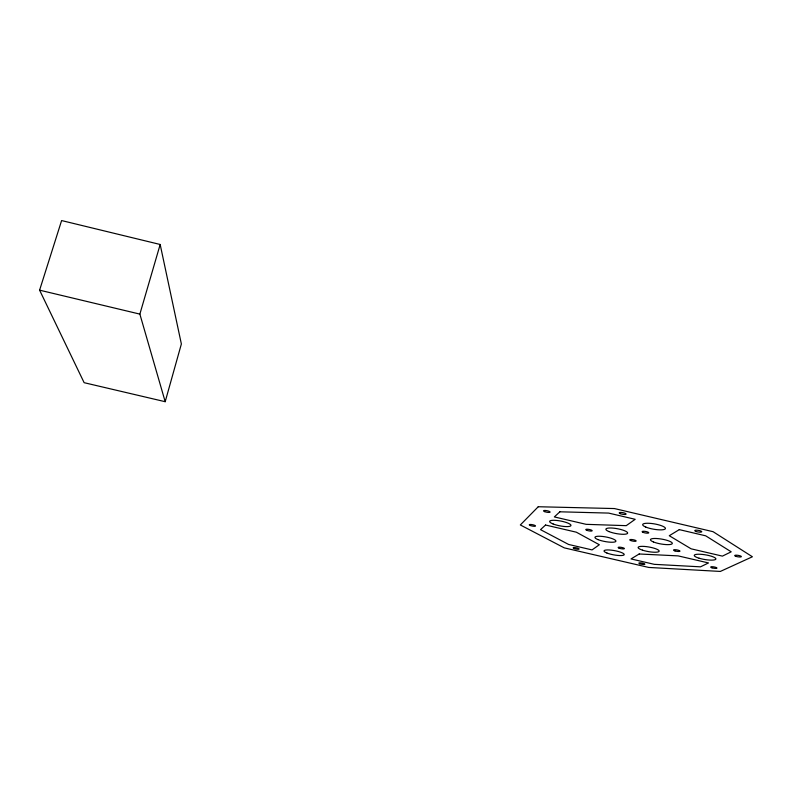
<?xml version="1.0" encoding="UTF-8"?>
<svg xmlns="http://www.w3.org/2000/svg" width="792" height="792" viewBox="0 0 792 792"><rect width="100%" height="100%" fill="white"/><g stroke="black" fill="none" stroke-linecap="round" stroke-linejoin="round"><path stroke-width="1.19" d="M165.191 401.702L181.368 343.976L160.172 244.48L61.608 220.562L39.6 290.169L84.13 382.685L165.191 401.702L139.867 314.107L160.172 244.48M39.6 290.169L139.867 314.107M538.253 506.741L520.334 524.957L564.28 547.866L648.727 567.438L720.334 571.438L752.4 556.766L713.067 531.689L614.404 508.553L538.253 506.741M545.539 525.027L540.52 529.65L568.616 544.46L592.06 549.905L599.346 544.738L576.309 532.184L545.539 525.027M559.885 511.8L554.331 516.919L586.139 524.334L626.234 525.66L635.194 519.304L608.632 513.087L559.885 511.8M639.174 553.984L631.016 558.934L654.301 564.34L700.524 566.834L708.484 562.944L678.14 555.885L639.174 553.984M679.298 529.63L669.27 535.719L691.129 548.826L722.413 556.123L731.204 551.816L705.662 535.808L679.298 529.63M699.088 558.212A10.959 2.356 9.5 0 0 715.889 559.063A10.959 2.356 9.5 0 0 700.326 554.271A10.959 2.356 9.5 0 0 699.088 558.212M645.777 527.066A11.553 2.683 9.9 0 0 664.983 529.135A11.553 2.683 9.9 0 0 651.46 523.482A11.553 2.683 9.9 0 0 645.777 527.066M553.063 523.948A10.85 2.435 10.9 0 0 570.715 525.898A10.85 2.435 10.9 0 0 557.152 520.502A10.85 2.435 10.9 0 0 553.063 523.948M606.939 553.034A10.296 2.158 10.4 0 0 623.898 555.034A10.296 2.158 10.4 0 0 611.493 550.173A10.296 2.158 10.4 0 0 606.939 553.034M736.105 556.41A3.396 0.742 9.2 0 0 741.361 556.657A3.396 0.742 9.2 0 0 736.6 555.192A3.396 0.742 9.2 0 0 736.105 556.41M712.028 567.834A3.198 0.673 9.5 0 0 716.948 568.102A3.198 0.673 9.5 0 0 712.394 566.726A3.198 0.673 9.5 0 0 712.028 567.834M639.718 563.736A3.049 0.624 10.2 0 0 644.757 564.34A3.049 0.624 10.2 0 0 641.134 562.924A3.049 0.624 10.2 0 0 639.718 563.736M574.101 548.519A3.039 0.634 10.8 0 0 579.051 549.103A3.039 0.634 10.8 0 0 575.269 547.648A3.039 0.634 10.8 0 0 574.101 548.519M544.629 511.632A3.346 0.772 11 0 0 550.044 512.206A3.346 0.772 11 0 0 545.797 510.513A3.346 0.772 11 0 0 544.629 511.632M620.205 513.642A3.514 0.842 10.2 0 0 626.007 514.246A3.514 0.842 10.2 0 0 621.769 512.483A3.514 0.842 10.2 0 0 620.205 513.642M696.356 531.571A3.534 0.822 9.4 0 0 701.752 531.759A3.534 0.822 9.4 0 0 696.693 530.175A3.534 0.822 9.4 0 0 696.356 531.571M530.373 525.532A3.168 0.693 11.2 0 0 535.471 526.086A3.168 0.693 11.2 0 0 531.422 524.522A3.168 0.693 11.2 0 0 530.373 525.532M630.67 540.52A3.267 0.723 10.2 0 0 636.065 541.124A3.267 0.723 10.2 0 0 632.164 539.55A3.267 0.723 10.2 0 0 630.67 540.52M675.012 550.925A3.277 0.713 9.8 0 0 679.972 551.153A3.277 0.713 9.8 0 0 675.239 549.707A3.277 0.713 9.8 0 0 675.012 550.925M643.054 532.353A3.386 0.772 10 0 0 648.668 532.966A3.386 0.772 10 0 0 644.658 531.323A3.386 0.772 10 0 0 643.054 532.353M586.773 530.293A3.257 0.723 10.6 0 0 592.109 530.878A3.257 0.723 10.6 0 0 588.09 529.284A3.257 0.723 10.6 0 0 586.773 530.293M619.087 548.153A3.158 0.673 10.3 0 0 624.294 548.747A3.158 0.673 10.3 0 0 620.482 547.242A3.158 0.673 10.3 0 0 619.087 548.153M642.461 550.153A10.722 2.317 10.1 0 0 659.142 551.301A10.722 2.317 10.1 0 0 644.292 546.421A10.722 2.317 10.1 0 0 642.461 550.153M609.038 531.6A11.068 2.495 10.3 0 0 627.284 533.62A11.068 2.495 10.3 0 0 613.978 528.214A11.068 2.495 10.3 0 0 609.038 531.6M653.4 541.936A11.098 2.465 9.9 0 0 671.863 544.015A11.098 2.465 9.9 0 0 658.944 538.708A11.098 2.465 9.9 0 0 653.4 541.936M598.039 539.629A10.692 2.336 10.5 0 0 615.612 541.629A10.692 2.336 10.5 0 0 602.663 536.471A10.692 2.336 10.5 0 0 598.039 539.629"/></g></svg>
